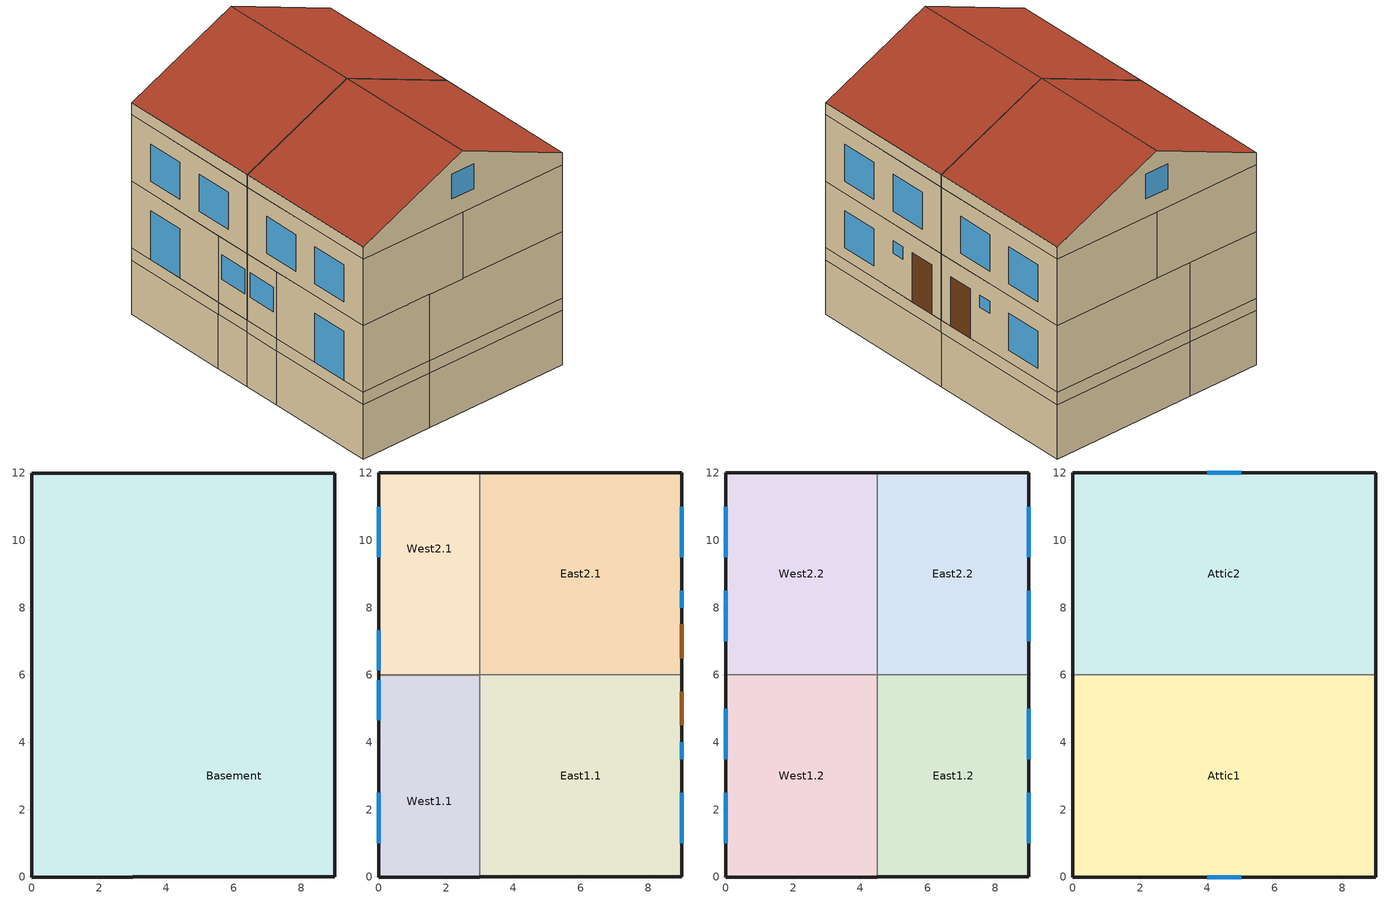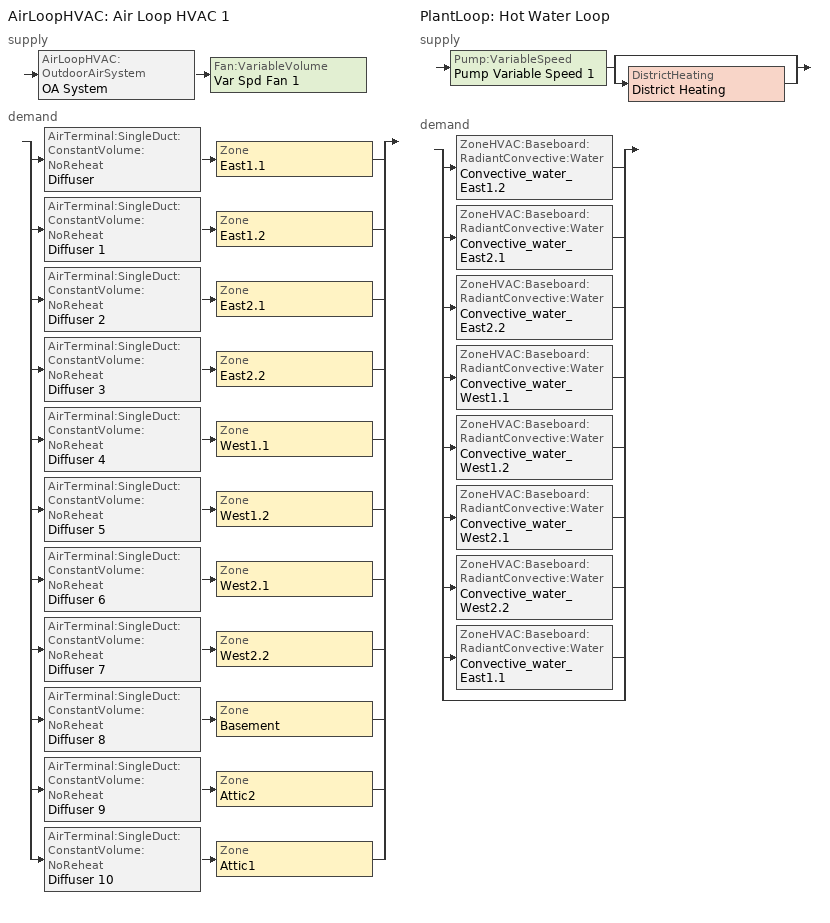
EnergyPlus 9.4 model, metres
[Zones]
Basement
 floor ground (Roof): 3,4.5 3,0 0,0 0,4.5 z-2.2; 9,6 9,0 3,0 3,6 z-2.2; 3,6 3,4.5 0,4.5 0,6 z-2.2; 3,7.5 3,6 0,6 0,7.5 z-2.2; 9,12 9,6 3,6 3,12 z-2.2; 3,12 3,7.5 0,7.5 0,12 z-2.2
 wall outside (Walls External): 9,12 3,12 0,12 0,7.5 0,6 0,4.5 0,0 3,0 9,0 9,6 9,12 z0:0.5; 0,0 3,0 9,0 9,6 9,12 3,12 0,12 0,7.5 0,6 0,4.5 0,0 z-2.2:0
East1.1
 floor to Basement (Floor): 9,6 9,0 3,0 3,6 z0.5
 wall outside (Walls External): 3,0 9,0 9,6 z0.5:3.2
 wall to West1.1 (Walls Internal): 3,6 3,4.5 3,0 z0.5:3.2
 wall to East2.1 (Walls Internal): 9,6 3,6 z0.5:3.2
 window (Windows Old): 9,3.5 9,4 z2:2.5; 9,1 9,2.5 z1:2.5
 door (Door): 9,4.5 9,5.5 z0.5:2.5
 roof outside (Roof): 9,0 9,6 3,6 3,0 z3.2
East2.1
 floor to Basement (Floor): 9,12 9,6 3,6 3,12 z0.5
 wall outside (Walls External): 9,6 9,12 3,12 z0.5:3.2
 wall to West2.1 (Walls Internal): 3,12 3,7.5 3,6 z0.5:3.2
 window (Windows Old): 9,9.5 9,11 z1:2.5; 9,8 9,8.5 z2:2.5
 door (Door): 9,6.5 9,7.5 z0.5:2.5
 roof outside (Roof): 9,6 9,12 3,12 3,6 z3.2
West1.1
 floor to Basement (Floor): 3,6 3,4.5 0,4.5 0,6 z0.5; 3,4.5 3,0 0,0 0,4.5 z0.5
 wall outside (Walls External): 0,6 0,4.5 0,0 3,0 z0.5:3.2
 wall to West2.1 (Walls Internal): 3,6 0,6 z0.5:3.2
 window (Windows Old): 0,5.85 0,4.65 z1.5:2.5; 0,2.5 0,1 z0.5:2.5
 roof outside (Roof): 3,0 3,4.5 0,4.5 0,0 z3.2; 3,4.5 3,6 0,6 0,4.5 z3.2
West2.1
 floor to Basement (Floor): 3,7.5 3,6 0,6 0,7.5 z0.5; 3,12 3,7.5 0,7.5 0,12 z0.5
 wall outside (Walls External): 3,12 0,12 0,7.5 0,6 z0.5:3.2
 window (Windows Old): 0,7.34 0,6.14 z1.5:2.5; 0,11 0,9.5 z0.5:2.5
 roof outside (Roof): 3,6 3,7.5 0,7.5 0,6 z3.2; 3,7.5 3,12 0,12 0,7.5 z3.2
East1.2
 floor ground (Roof): 9,6 9,0 4.5,0 4.5,6 z3.2
 wall outside (Walls External): 4.5,0 9,0 9,6 z3.2:5.9
 wall to West1.2 (Walls Internal): 4.5,6 4.5,0 z3.2:5.9
 wall to East2.2 (Walls Internal): 9,6 4.5,6 z3.2:5.9
 window (Windows Old): 9,1 9,2.5 / 9,3.5 9,5 z3.7:5.2
 roof outside (Roof): 9,0 9,6 4.5,6 4.5,0 z5.9
East2.2
 floor ground (Roof): 9,12 9,6 4.5,6 4.5,12 z3.2
 wall outside (Walls External): 9,6 9,12 4.5,12 z3.2:5.9
 wall to West2.2 (Walls Internal): 4.5,12 4.5,6 z3.2:5.9
 window (Windows Old): 9,9.5 9,11 / 9,7 9,8.5 z3.7:5.2
 roof outside (Roof): 9,6 9,12 4.5,12 4.5,6 z5.9
West1.2
 floor ground (Roof): 4.5,6 4.5,0 0,0 0,6 z3.2
 wall outside (Walls External): 0,6 0,0 4.5,0 z3.2:5.9
 wall to West2.2 (Walls Internal): 4.5,6 0,6 z3.2:5.9
 window (Windows Old): 0,5 0,3.5 / 0,2.5 0,1 z3.7:5.2
 roof outside (Roof): 4.5,0 4.5,6 0,6 0,0 z5.9
West2.2
 floor ground (Roof): 4.5,12 4.5,6 0,6 0,12 z3.2
 wall outside (Walls External): 4.5,12 0,12 0,6 z3.2:5.9
 window (Windows Old): 0,11 0,9.5 / 0,8.5 0,7 z3.7:5.2
 roof outside (Roof): 4.5,6 4.5,12 0,12 0,6 z5.9
Attic1
 floor ground (Roof): 9,6 9,0 0,0 0,6 z5.9
 wall outside (Walls External): 0,6 0,0 / 9,0 9,6 z5.9:6.4; 4.5,0,8.4 0,0,6.4 0,0,5.9 9,0,5.9 9,0,6.4
 wall to Attic2 (Walls Internal): 4.5,6,8.4 9,6,6.4 9,6,5.9 0,6,5.9 0,6,6.4
 window (Windows Old): 4,0 5,0 z6.65:7.65
 roof outside (Roof): 4.5,6,8.4 0,6,6.4 0,0,6.4 4.5,0,8.4; 4.5,0,8.4 9,0,6.4 9,6,6.4 4.5,6,8.4
Attic2
 floor ground (Roof): 9,12 9,6 0,6 0,12 z5.9
 wall outside (Walls External): 9,6 9,12 / 0,12 0,6 z5.9:6.4; 4.5,12,8.4 9,12,6.4 9,12,5.9 0,12,5.9 0,12,6.4
 window (Windows Old): 5,12 4,12 z6.65:7.65
 roof outside (Roof): 4.5,6,8.4 9,6,6.4 9,12,6.4 4.5,12,8.4; 4.5,12,8.4 0,12,6.4 0,6,6.4 4.5,6,8.4
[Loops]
AirLoopHVAC 'Air Loop HVAC 1'
 supply: AirLoopHVAC:OutdoorAirSystem 'OA System' > Fan:VariableVolume 'Var Spd Fan 1'
 demand: split
  | AirTerminal:SingleDuct:ConstantVolume:NoReheat 'Diffuser' > Zone 'East1.1'
  | AirTerminal:SingleDuct:ConstantVolume:NoReheat 'Diffuser 1' > Zone 'East1.2'
  | AirTerminal:SingleDuct:ConstantVolume:NoReheat 'Diffuser 2' > Zone 'East2.1'
  | AirTerminal:SingleDuct:ConstantVolume:NoReheat 'Diffuser 3' > Zone 'East2.2'
  | AirTerminal:SingleDuct:ConstantVolume:NoReheat 'Diffuser 4' > Zone 'West1.1'
  | AirTerminal:SingleDuct:ConstantVolume:NoReheat 'Diffuser 5' > Zone 'West1.2'
  | AirTerminal:SingleDuct:ConstantVolume:NoReheat 'Diffuser 6' > Zone 'West2.1'
  | AirTerminal:SingleDuct:ConstantVolume:NoReheat 'Diffuser 7' > Zone 'West2.2'
  | AirTerminal:SingleDuct:ConstantVolume:NoReheat 'Diffuser 8' > Zone 'Basement'
  | AirTerminal:SingleDuct:ConstantVolume:NoReheat 'Diffuser 9' > Zone 'Attic2'
  | AirTerminal:SingleDuct:ConstantVolume:NoReheat 'Diffuser 10' > Zone 'Attic1'
PlantLoop 'Hot Water Loop'
 supply: Pump:VariableSpeed 'Pump Variable Speed 1' > split
  | bypass
  | DistrictHeating 'District Heating'
 demand: split
  | ZoneHVAC:Baseboard:RadiantConvective:Water 'Convective_water_East1.2'
  | ZoneHVAC:Baseboard:RadiantConvective:Water 'Convective_water_East2.1'
  | ZoneHVAC:Baseboard:RadiantConvective:Water 'Convective_water_East2.2'
  | ZoneHVAC:Baseboard:RadiantConvective:Water 'Convective_water_West1.1'
  | ZoneHVAC:Baseboard:RadiantConvective:Water 'Convective_water_West1.2'
  | ZoneHVAC:Baseboard:RadiantConvective:Water 'Convective_water_West2.1'
  | ZoneHVAC:Baseboard:RadiantConvective:Water 'Convective_water_West2.2'
  | ZoneHVAC:Baseboard:RadiantConvective:Water 'Convective_water_East1.1'
  | bypass
[Building]
Building 1
[Site:Location]
FRANKFURT AM MAIN: Latitude {deg}=50.05; Longitude {deg}=8.6; Time Zone {hr}=1; Elevation {m}=113
[SizingPeriod:DesignDay] Day of Month=21; Dry-Bulb Temperature Range Modifier Type=DefaultMultipliers; Barometric Pressure {Pa}=99975; Rain Indicator=No; Snow Indicator=No; Daylight Saving Time Indicator=No
Name | Month | Day Type | Maximum Dry-Bulb Temperature {C} | Daily Dry-Bulb Temperature Range {deltaC} | Humidity Condition Type | Wetbulb or DewPoint at Maximum Dry-Bulb {C} | Wind Speed {m/s} | Wind Direction {deg} | Solar Model Indicator | ASHRAE Clear Sky Optical Depth for Beam Irradiance (taub) | ASHRAE Clear Sky Optical Depth for Diffuse Irradiance (taud) | Enthalpy at Maximum Dry-Bulb {J/kg} | Sky Clearness
FRANKFURT AM MAIN Ann Clg .4% Condns DB=>MWB | 7 | SummerDesignDay | 30.8 | 10.6 | Wetbulb | 19.2 | 3.7 | 210 | ASHRAETau | 0.467 | 1.949
FRANKFURT AM MAIN Ann Clg .4% Condns DP=>MDB | 7 | SummerDesignDay | 22.4 | 10.6 | Dewpoint | 18.5 | 3.7 | 210 | ASHRAETau | 0.467 | 1.949
FRANKFURT AM MAIN Ann Clg .4% Condns Enth=>MDB | 7 | SummerDesignDay | 27.5 | 10.6 | Enthalpy |  | 3.7 | 210 | ASHRAETau | 0.467 | 1.949 | 59700
FRANKFURT AM MAIN Ann Clg .4% Condns WB=>MDB | 7 | SummerDesignDay | 27.6 | 10.6 | Wetbulb | 20.6 | 3.7 | 210 | ASHRAETau | 0.467 | 1.949
FRANKFURT AM MAIN Ann Htg 99.6% Condns DB | 1 | WinterDesignDay | -10.5 | 0 | Wetbulb | -10.5 | 3.2 | 30 | ASHRAEClearSky |  |  |  | 0
FRANKFURT AM MAIN Ann Htg Wind 99.6% Condns WS=>MCDB | 1 | WinterDesignDay | 9.2 | 0 | Wetbulb | 9.2 | 12.6 | 30 | ASHRAEClearSky |  |  |  | 0
FRANKFURT AM MAIN Ann Hum_n 99.6% Condns DP=>MCDB | 1 | WinterDesignDay | -8.4 | 0 | Dewpoint | -14.3 | 3.2 | 30 | ASHRAEClearSky |  |  |  | 0
[Material] Thermal Absorptance=0.9
Name | Roughness | Thickness {m} | Conductivity {W/m-K} | Density {kg/m3} | Specific Heat {J/kg-K} | Solar Absorptance | Visible Absorptance
AcousticLayer (Polyurethan) | Smooth | 0.005 | 0.03 | 30 | 1350 | 0.7 | 0.7
FloorTiles(CeramicWhite) | Smooth | 0.01 | 1.6 | 2410 | 720 | 0.7 | 0.7
hollow bricks (External walls) | MediumRough | 0.4 | 0.68 | 1850 | 840 | 0.7 | 0.7
hollow bricks (Internal walls) | MediumRough | 0.1 | 0.68 | 1850 | 840 | 0.7 | 0.7
Phenolyc Foam (Ceiling 2cm) | Smooth | 0.02 | 0.02 | 100 | 1350 | 0.7 | 0.7
Phenolyc Foam (Roof 5cm) | Smooth | 0.05 | 0.02 | 100 | 1350 | 0.7 | 0.7
Phenolyc Foam (Walls Ext 1cm) | Smooth | 0.01 | 0.02 | 100 | 1350 | 0.7 | 0.7
plaster | Smooth | 0.01 | 1.163 | 1856 | 1400 | 0.7 | 0.7
Plywood | MediumSmooth | 0.035 | 0.217 | 5970 | 9423.97 | 0.6 | 0.6
Reinforced concrete | Smooth | 0.125 | 2.3 | 2300 | 1400 | 0.7 | 0.7
[WindowMaterial:Gas]
Gap_1_W_0_121: Gas Type=Air; Thickness {m}=0.012
[WindowMaterial:Glazing] Optical Data Type=SpectralAverage; Thickness {m}=0.003; Solar Transmittance at Normal Incidence=0.837; Front Side Solar Reflectance at Normal Incidence=0.075; Visible Transmittance at Normal Incidence=0.898; Front Side Visible Reflectance at Normal Incidence=0.081; Infrared Transmittance at Normal Incidence=0; Front Side Infrared Hemispherical Emissivity=0.84; Back Side Infrared Hemispherical Emissivity=0.84; Conductivity {W/m-K}=0.9; Dirt Correction Factor for Solar and Visible Transmittance=1; Solar Diffusing=No
Name | Back Side Solar Reflectance at Normal Incidence | Back Side Visible Reflectance at Normal Incidence
Clear 3mm 1 | 0 | 0
Clear 3mm 3 | 0.075 | 0.081
[Construction]
Ceilings: FloorTiles(CeramicWhite), AcousticLayer (Polyurethan), Phenolyc Foam (Ceiling 2cm), Reinforced concrete, plaster
Door: Plywood
Floor: plaster, Reinforced concrete, Phenolyc Foam (Ceiling 2cm), AcousticLayer (Polyurethan), FloorTiles(CeramicWhite)
Roof: Reinforced concrete, Phenolyc Foam (Roof 5cm), plaster
Walls External: plaster, Phenolyc Foam (Walls Ext 1cm), hollow bricks (External walls), plaster
Walls Internal: plaster, hollow bricks (Internal walls), plaster
Windows Old: Clear 3mm 1, Gap_1_W_0_121, Clear 3mm 3
[Zone] Multiplier=1
Name | Part of Total Floor Area | Floor Area {m2}
Attic1; Attic2 | No
Basement | No | 0
East1.1; East1.2; East2.1; East2.2; West1.1; West1.2; West2.1; West2.2 | Yes
[AirTerminal:SingleDuct:ConstantVolume:NoReheat] Availability Schedule=Always On Discrete hvac_library; Maximum Air Flow Rate {m3/s}=AutoSize
Diffuser 10; Diffuser 9; Diffuser 8; Diffuser; Diffuser 1; Diffuser 2; Diffuser 3; Diffuser 4; Diffuser 5; Diffuser 6; Diffuser 7
[Zone equipment]
Attic1: Diffuser 10
Attic2: Diffuser 9
Basement: Diffuser 8
East1.1: Diffuser, Convective_water_East1.1
East1.2: Diffuser 1, Convective_water_East1.2
East2.1: Diffuser 2, Convective_water_East2.1
East2.2: Diffuser 3, Convective_water_East2.2
West1.1: Diffuser 4, Convective_water_West1.1
West1.2: Diffuser 5, Convective_water_West1.2
West2.1: Diffuser 6, Convective_water_West2.1
West2.2: Diffuser 7, Convective_water_West2.2
[Sizing:Zone] Zone Cooling Design Supply Air Temperature Input Method=SupplyAirTemperature; Zone Cooling Design Supply Air Temperature {C}=14; Zone Cooling Design Supply Air Temperature Difference {deltaC}=11.11; Zone Heating Design Supply Air Temperature Input Method=SupplyAirTemperature; Zone Heating Design Supply Air Temperature {C}=40; Zone Heating Design Supply Air Temperature Difference {deltaC}=11.11; Zone Cooling Design Supply Air Humidity Ratio {kgWater/kgDryAir}=0.0085; Zone Heating Design Supply Air Humidity Ratio {kgWater/kgDryAir}=0.008; Cooling Design Air Flow Method=DesignDay; Cooling Design Air Flow Rate {m3/s}=0; Cooling Minimum Air Flow per Zone Floor Area {m3/s-m2}=0.000762; Cooling Minimum Air Flow {m3/s}=0; Cooling Minimum Air Flow Fraction=0; Heating Design Air Flow Method=DesignDay; Heating Design Air Flow Rate {m3/s}=0; Heating Maximum Air Flow per Zone Floor Area {m3/s-m2}=0.002032; Heating Maximum Air Flow {m3/s}=0.141576; Heating Maximum Air Flow Fraction=0.3; Account for Dedicated Outdoor Air System=No
Name | Design Specification Outdoor Air Object
Attic1; Attic2; Basement | Attic
East1.1; East1.2; East2.1; East2.2; West1.1; West1.2; West2.1; West2.2 | Outdoor Air
[Controller:MechanicalVentilation]
Controller Mechanical Ventilation 1: Availability Schedule=Always On Discrete hvac_library; Demand Controlled Ventilation=No; System Outdoor Air Method=ZoneSum; Zone or ZoneList Name 1=Attic1; Design Specification Outdoor Air Object Name 1=Attic; Zone or ZoneList Name 2=Attic2; Design Specification Outdoor Air Object Name 2=Attic; Zone or ZoneList Name 3=Basement; Design Specification Outdoor Air Object Name 3=Attic; Zone or ZoneList Name 4=East1.1; Design Specification Outdoor Air Object Name 4=Outdoor Air; Zone or ZoneList Name 5=East1.2; Design Specification Outdoor Air Object Name 5=Outdoor Air; Zone or ZoneList Name 6=East2.1; Design Specification Outdoor Air Object Name 6=Outdoor Air; Zone or ZoneList Name 7=East2.2; Design Specification Outdoor Air Object Name 7=Outdoor Air; Zone or ZoneList Name 8=West1.1; Design Specification Outdoor Air Object Name 8=Outdoor Air; Zone or ZoneList Name 9=West1.2; Design Specification Outdoor Air Object Name 9=Outdoor Air; Zone or ZoneList Name 10=West2.1; Design Specification Outdoor Air Object Name 10=Outdoor Air; Zone or ZoneList Name 11=West2.2; Design Specification Outdoor Air Object Name 11=Outdoor Air
[DesignSpecification:OutdoorAir] Outdoor Air Method=Maximum; Outdoor Air Flow per Person {m3/s-person}=0; Outdoor Air Flow per Zone Floor Area {m3/s-m2}=0; Outdoor Air Flow per Zone {m3/s}=0; Outdoor Air Flow Air Changes per Hour {1/hr}=0.6; Outdoor Air Schedule=Always On Discrete
Attic; Outdoor Air
[InternalMass]
Name | Construction | Zone or ZoneList | Surface Area {m2}
Merged Surface 100 - Surface 111; Merged Surface 80 - Surface 94; Merged Surface 92 - Surface 98 | Walls Internal | Basement | 1.5
Merged Surface 102 - Surface 146 | Floor | Basement | 36
Merged Surface 103 - Surface 110; Merged Surface 81 - Surface 88 | Walls Internal | Basement | 2.25
Merged Surface 106 - Surface 85 | Walls Internal | Basement | 3
Merged Surface 107 - Surface 97; Merged Surface 84 - Surface 93 | Walls Internal | Basement | 0.75
Merged Surface 109 - Surface 152 | Floor | Basement | 13.5
Merged Surface 118 - Surface 132; Merged Surface 130 - Surface 136; Merged Surface 138 - Surface 149 | Walls Internal | Basement | 6.6
Merged Surface 119 - Surface 126; Merged Surface 141 - Surface 148 | Walls Internal | Basement | 9.9
Merged Surface 120 - Surface 77 | Ceilings | Basement | 13.5
Merged Surface 122 - Surface 131; Merged Surface 135 - Surface 145 | Walls Internal | Basement | 3.3
Merged Surface 123 - Surface 144 | Walls Internal | Basement | 13.2
Merged Surface 127 - Surface 83 | Ceilings | Basement | 36
Merged Surface 133 - Surface 90; Merged Surface 139 - Surface 96 | Ceilings | Basement | 4.5
Merged Surface 10 - Surface 16 | Walls Internal | West1.1 | 8.1
Merged Surface 22 - Surface 35 | Walls Internal | West2.1 | 8.1
[ZoneControl:Thermostat] Temperature Difference Between Cutout And Setpoint {deltaC}=0
Name | Zone or ZoneList | Control Type Schedule | Control 1
East1.1 Thermostat | East1.1 | East1.1 Thermostat Schedule | Thermostat Setpoint Dual Setpoint 1
East1.2 Thermostat | East1.2 | East1.2 Thermostat Schedule | Thermostat Setpoint Dual Setpoint 6
East2.1 Thermostat | East2.1 | East2.1 Thermostat Schedule | Thermostat Setpoint Dual Setpoint 5
East2.2 Thermostat | East2.2 | East2.2 Thermostat Schedule | Thermostat Setpoint Dual Setpoint 8
West1.1 Thermostat | West1.1 | West1.1 Thermostat Schedule | Thermostat Setpoint Dual Setpoint 4
West1.2 Thermostat | West1.2 | West1.2 Thermostat Schedule | Thermostat Setpoint Dual Setpoint 2
West2.1 Thermostat | West2.1 | West2.1 Thermostat Schedule | Thermostat Setpoint Dual Setpoint 7
West2.2 Thermostat | West2.2 | West2.2 Thermostat Schedule | Thermostat Setpoint Dual Setpoint 3
[ThermostatSetpoint:DualSetpoint] Heating Setpoint Temperature Schedule=Heating; Cooling Setpoint Temperature Schedule=Cooling
Thermostat Setpoint Dual Setpoint 1; Thermostat Setpoint Dual Setpoint 6; Thermostat Setpoint Dual Setpoint 5; Thermostat Setpoint Dual Setpoint 8; Thermostat Setpoint Dual Setpoint 4; Thermostat Setpoint Dual Setpoint 2; Thermostat Setpoint Dual Setpoint 7; Thermostat Setpoint Dual Setpoint 3
[ZoneHVAC:Baseboard:RadiantConvective:Water] Availability Schedule=Always On Discrete hvac_library; Rated Average Water Temperature {C}=72.5; Heating Design Capacity Method=HeatingDesignCapacity; Heating Design Capacity Per Floor Area {W/m2}=0; Fraction of Autosized Heating Design Capacity=1; Convergence Tolerance=0.001; Fraction Radiant=0.3; Fraction of Radiant Energy Incident on People=0.3
Name | Rated Water Mass Flow Rate {kg/s} | Heating Design Capacity {W} | Maximum Water Flow Rate {m3/s} | Surface Name 1 | Fraction of Radiant Energy to Surface 1 | Surface Name 2 | Fraction of Radiant Energy to Surface 2 | Surface Name 3 | Fraction of Radiant Energy to Surface 3 | Surface Name 4 | Fraction of Radiant Energy to Surface 4 | Surface Name 5 | Fraction of Radiant Energy to Surface 5 | Surface Name 6 | Fraction of Radiant Energy to Surface 6 | Surface Name 7 | Fraction of Radiant Energy to Surface 7 | Surface Name 8 | Fraction of Radiant Energy to Surface 8 | Surface Name 9 | Fraction of Radiant Energy to Surface 9 | Surface Name 10 | Fraction of Radiant Energy to Surface 10
Convective_water_East1.1 | 0.02973 | 1866 | 5.946e-05 | Surface 2 | 0.09625 | Surface 5 | 0.0240625 | Surface 6 | 0.09625 | Surface 7 | 0.28 | Surface 3 | 0.09625 | Surface 4 | 0.0721875 | Surface 1 | 0.035
Convective_water_East1.2 | 0.0255 | 1599 | 5.1e-05 | Surface 47 | 0.0825 | Surface 45 | 0.035 | Surface 49 | 0.0825 | Surface 50 | 0.28 | Surface 48 | 0.11 | Surface 46 | 0.11
Convective_water_East2.1 | 0.0322 | 2018 | 3.22e-05 | Surface 28 | 0.09625 | Surface 27 | 0.0721875 | Surface 32 | 0.28 | Surface 31 | 0.0240625 | Surface 30 | 0.09625 | Surface 29 | 0.09625 | Surface 26 | 0.035
Convective_water_East2.2 | 0.0255 | 1599 | 5.1e-05 | Surface 61 | 0.11 | Surface 59 | 0.11 | Surface 60 | 0.0825 | Surface 62 | 0.28 | Surface 58 | 0.0825 | Surface 57 | 0.035
Convective_water_West1.1 | 0.02 | 1258 | 4e-05 | Surface 15 | 0.0320833 | Surface 18 | 0.0641667 | Surface 14 | 0.00875 | Surface 9 | 0.09625 | Surface 17 | 0.0320833 | Surface 11 | 0.09625 | Surface 8 | 0.02625 | Surface 13 | 0.21 | Surface 19 | 0.07 | Surface 12 | 0.0641667
Convective_water_West1.2 | 0.0255 | 1599 | 5.1e-05 | Surface 41 | 0.0825 | Surface 44 | 0.28 | Surface 39 | 0.035 | Surface 40 | 0.11 | Surface 42 | 0.11 | Surface 43 | 0.0825
Convective_water_West2.1 | 0.02 | 1258 | 4e-05 | Surface 36 | 0.09625 | Surface 24 | 0.0641667 | Surface 20 | 0.00875 | Surface 23 | 0.0320833 | Surface 33 | 0.02625 | Surface 34 | 0.09625 | Surface 38 | 0.21 | Surface 25 | 0.07 | Surface 21 | 0.0320833 | Surface 37 | 0.0641667
Convective_water_West2.2 | 0.0255 | 1599 | 5.1e-05 | Surface 51 | 0.035 | Surface 52 | 0.0825 | Surface 53 | 0.11 | Surface 54 | 0.0825 | Surface 55 | 0.11 | Surface 56 | 0.28
[AirLoopHVAC]
Air Loop HVAC 1: Design Supply Air Flow Rate {m3/s}=AutoSize; Design Return Air Flow Fraction of Supply Air Flow=1
[Sizing:System]
Air Loop HVAC 1: Type of Load to Size On=VentilationRequirement; Design Outdoor Air Flow Rate {m3/s}=Autosize; Central Heating Maximum System Air Flow Ratio=1; Preheat Design Temperature {C}=7; Preheat Design Humidity Ratio {kgWater/kgDryAir}=0.008; Precool Design Temperature {C}=12.8; Precool Design Humidity Ratio {kgWater/kgDryAir}=0.008; Central Cooling Design Supply Air Temperature {C}=12.8; Central Heating Design Supply Air Temperature {C}=16.7; Type of Zone Sum to Use=NonCoincident; 100% Outdoor Air in Cooling=Yes; 100% Outdoor Air in Heating=Yes; Central Cooling Design Supply Air Humidity Ratio {kgWater/kgDryAir}=0.0085; Central Heating Design Supply Air Humidity Ratio {kgWater/kgDryAir}=0.008; Cooling Supply Air Flow Rate Method=DesignDay; Cooling Supply Air Flow Rate {m3/s}=0; Cooling Supply Air Flow Rate Per Floor Area {m3/s-m2}=0.00996765; Cooling Fraction of Autosized Cooling Supply Air Flow Rate=1; Cooling Supply Air Flow Rate Per Unit Cooling Capacity {m3/s-W}=3.94755e-05; Heating Supply Air Flow Rate Method=DesignDay; Heating Supply Air Flow Rate {m3/s}=0; Heating Supply Air Flow Rate Per Floor Area {m3/s-m2}=0.00996765; Heating Fraction of Autosized Heating Supply Air Flow Rate=1; Heating Fraction of Autosized Cooling Supply Air Flow Rate=1; Heating Supply Air Flow Rate Per Unit Heating Capacity {m3/s-W}=3.15882e-05; System Outdoor Air Method=ZoneSum; Zone Maximum Outdoor Air Fraction=1; Cooling Design Capacity Method=CoolingDesignCapacity; Cooling Design Capacity {W}=Autosize; Cooling Design Capacity Per Floor Area {W/m2}=234.7; Fraction of Autosized Cooling Design Capacity=1; Heating Design Capacity Method=HeatingDesignCapacity; Heating Design Capacity {W}=Autosize; Heating Design Capacity Per Floor Area {W/m2}=157; Fraction of Autosized Heating Design Capacity=1; Central Cooling Capacity Control Method=OnOff
[AvailabilityManager:Scheduled] Schedule=Always On Discrete
Air Loop HVAC 1 Availability Manager; OA System Availability Manager
[Controller:OutdoorAir]
Outdoor Air Controller: Minimum Outdoor Air Flow Rate {m3/s}=Autosize; Maximum Outdoor Air Flow Rate {m3/s}=Autosize; Economizer Control Type=NoEconomizer; Economizer Control Action Type=ModulateFlow; Economizer Maximum Limit Dry-Bulb Temperature {C}=28; Economizer Maximum Limit Enthalpy {J/kg}=64000; Economizer Minimum Limit Dry-Bulb Temperature {C}=-100; Lockout Type=NoLockout; Minimum Limit Type=FixedMinimum; Mechanical Ventilation Controller=Controller Mechanical Ventilation 1; High Humidity Control=No; Control High Indoor Humidity Based on Outdoor Humidity Ratio=Yes; Heat Recovery Bypass Control Type=BypassWhenOAFlowGreaterThanMinimum
[Fan:VariableVolume] Availability Schedule=Always On Discrete; Fan Total Efficiency=0.6045; Pressure Rise {Pa}=1017.592; Maximum Flow Rate {m3/s}=AutoSize; Fan Power Minimum Flow Rate Input Method=FixedFlowRate; Fan Power Minimum Flow Fraction=0; Fan Power Minimum Air Flow Rate {m3/s}=0; Motor Efficiency=0.93; Motor In Airstream Fraction=1; Fan Power Coefficient 1=0.0407599; Fan Power Coefficient 2=0.088045; Fan Power Coefficient 3=-0.0729261; Fan Power Coefficient 4=0.94374; Fan Power Coefficient 5=0
Var Spd Fan; Var Spd Fan 1
[SetpointManager:MixedAir]
Node 20 OS Default SPM: Control Variable=Temperature
[SetpointManager:FollowSystemNodeTemperature]
Setpoint Manager Follow System Node Temperature: Control Variable=Temperature; Reference Temperature Type=NodeDryBulb; Offset Temperature Difference {deltaC}=0; Maximum Limit Setpoint Temperature {C}=100; Minimum Limit Setpoint Temperature {C}=0
[PlantLoop]
Hot Water Loop: Fluid Type=Water; Plant Equipment Operation Scheme=Hot Water Loop Operation Schemes; Maximum Loop Temperature {C}=100; Minimum Loop Temperature {C}=0; Maximum Loop Flow Rate {m3/s}=Autosize; Minimum Loop Flow Rate {m3/s}=0; Plant Loop Volume {m3}=Autocalculate; Load Distribution Scheme=Optimal; Plant Loop Demand Calculation Scheme=SingleSetpoint
[Sizing:Plant]
Hot Water Loop: Loop Type=Heating; Design Loop Exit Temperature {C}=60; Loop Design Temperature Difference {deltaC}=20; Sizing Option=NonCoincident; Zone Timesteps in Averaging Window=1; Coincident Sizing Factor Mode=None
[Pump:VariableSpeed]
Pump Variable Speed 1: Design Maximum Flow Rate {m3/s}=Autosize; Design Pump Head {Pa}=179352; Design Power Consumption {W}=Autosize; Motor Efficiency=0.9; Fraction of Motor Inefficiencies to Fluid Stream=0; Coefficient 1 of the Part Load Performance Curve=0; Coefficient 2 of the Part Load Performance Curve=1; Coefficient 3 of the Part Load Performance Curve=0; Coefficient 4 of the Part Load Performance Curve=0; Design Minimum Flow Rate {m3/s}=0; Pump Control Type=Intermittent; Skin Loss Radiative Fraction=0.5; Design Power Sizing Method=PowerPerFlowPerPressure; Design Electric Power per Unit Flow Rate {W/(m3/s)}=348701.1; Design Shaft Power per Unit Flow Rate per Unit Head {W/((m3/s)-Pa)}=1.28205; Design Minimum Flow Rate Fraction=0
[DistrictHeating]
District Heating: Nominal Capacity {W}=1000000
[SetpointManager:Scheduled]
Setpoint Manager Scheduled 2: Control Variable=Temperature; Schedule=Hot_Water_Temperature
[PlantEquipmentOperationSchemes]
Hot Water Loop Operation Schemes: Control Scheme Object Type 1=PlantEquipmentOperation:HeatingLoad; Control Scheme Name 1=Hot Water Loop Heating Operation Scheme; Control Scheme Schedule Name 1=Always On Discrete
[PlantEquipmentOperation:HeatingLoad]
Hot Water Loop Heating Operation Scheme: Load Range Lower Limit 1 {W}=0; Load Range Upper Limit 1 {W}=1000000000; Range Equipment List Name 1=Hot Water Loop Heating Equipment List
[PlantEquipmentList]
Hot Water Loop Heating Equipment List: DistrictHeating, District Heating
[Schedule:Constant] Hourly Value=1
Always On Discrete hvac_library; Always On Discrete
[Schedule:Compact]
East1.1 Thermostat Schedule; East1.2 Thermostat Schedule; East2.1 Thermostat Schedule; East2.2 Thermostat Schedule; West1.1 Thermostat Schedule; West1.2 Thermostat Schedule; West2.1 Thermostat Schedule; West2.2 Thermostat Schedule: Through: 12/31, For: AllDays, Until: 24:00, 4
[Schedule:Day:Interval]
Schedule Day 21; Schedule Day 20: No, 24:00, 20
Schedule Day 18: No, 24:00, 16
Schedule Day 19: No, 24:00, 50
Schedule Day 22: No, 24:00, 40
Hot_Water_Temperature_Default: No, 24:00, 80
Hot_Water_Temperature_Summer_Design_Day; Hot_Water_Temperature_Winter_Design_Day: No, 24:00, 67
[Schedule:Week:Daily]
Heating Week Rule - Jan1-Jun24: Schedule Day 21, Schedule Day 21, Schedule Day 21, Schedule Day 21, Schedule Day 21, Schedule Day 21, Schedule Day 21, Schedule Day 18, Schedule Day 18, Schedule Day 18, Schedule Day 18, Schedule Day 18
Heating Week Rule - Jun25-Jul1: Schedule Day 21, Schedule Day 21, Schedule Day 21, Schedule Day 21, Schedule Day 21, Schedule Day 21, Schedule Day 18, Schedule Day 18, Schedule Day 18, Schedule Day 18, Schedule Day 18, Schedule Day 18
Heating Week Rule - Jul2-Aug12: Schedule Day 18, Schedule Day 18, Schedule Day 18, Schedule Day 18, Schedule Day 18, Schedule Day 18, Schedule Day 18, Schedule Day 18, Schedule Day 18, Schedule Day 18, Schedule Day 18, Schedule Day 18
Heating Week Rule - Aug13-Aug19: Schedule Day 18, Schedule Day 20, Schedule Day 20, Schedule Day 20, Schedule Day 20, Schedule Day 20, Schedule Day 20, Schedule Day 18, Schedule Day 18, Schedule Day 18, Schedule Day 18, Schedule Day 18
Heating Week Rule - Aug20-Dec31: Schedule Day 20, Schedule Day 20, Schedule Day 20, Schedule Day 20, Schedule Day 20, Schedule Day 20, Schedule Day 20, Schedule Day 18, Schedule Day 18, Schedule Day 18, Schedule Day 18, Schedule Day 18
Cooling Week Rule - Jan1-May27; Cooling Week Rule - Sep3-Dec31: Schedule Day 19, Schedule Day 19, Schedule Day 19, Schedule Day 19, Schedule Day 19, Schedule Day 19, Schedule Day 19, Schedule Day 19, Schedule Day 19, Schedule Day 19, Schedule Day 19, Schedule Day 19
Cooling Week Rule - May28-Jun3: Schedule Day 19, Schedule Day 19, Schedule Day 19, Schedule Day 19, Schedule Day 22, Schedule Day 22, Schedule Day 22, Schedule Day 19, Schedule Day 19, Schedule Day 19, Schedule Day 19, Schedule Day 19
Cooling Week Rule - Jun4-Aug26: Schedule Day 22, Schedule Day 22, Schedule Day 22, Schedule Day 22, Schedule Day 22, Schedule Day 22, Schedule Day 22, Schedule Day 19, Schedule Day 19, Schedule Day 19, Schedule Day 19, Schedule Day 19
Cooling Week Rule - Aug27-Sep2: Schedule Day 22, Schedule Day 22, Schedule Day 22, Schedule Day 22, Schedule Day 22, Schedule Day 19, Schedule Day 19, Schedule Day 19, Schedule Day 19, Schedule Day 19, Schedule Day 19, Schedule Day 19
Hot_Water_Temperature Week Rule - Jan1-Dec31: Hot_Water_Temperature_Default, Hot_Water_Temperature_Default, Hot_Water_Temperature_Default, Hot_Water_Temperature_Default, Hot_Water_Temperature_Default, Hot_Water_Temperature_Default, Hot_Water_Temperature_Default, Hot_Water_Temperature_Default, Hot_Water_Temperature_Summer_Design_Day, Hot_Water_Temperature_Winter_Design_Day, Hot_Water_Temperature_Default, Hot_Water_Temperature_Default
[Schedule:Year]
Heating: Heating Week Rule - Jan1-Jun24, 1, 1, 6, 24, Heating Week Rule - Jun25-Jul1, 6, 25, 7, 1, Heating Week Rule - Jul2-Aug12, 7, 2, 8, 12, Heating Week Rule - Aug13-Aug19, 8, 13, 8, 19, Heating Week Rule - Aug20-Dec31, 8, 20, 12, 31
Cooling: Cooling Week Rule - Jan1-May27, 1, 1, 5, 27, Cooling Week Rule - May28-Jun3, 5, 28, 6, 3, Cooling Week Rule - Jun4-Aug26, 6, 4, 8, 26, Cooling Week Rule - Aug27-Sep2, 8, 27, 9, 2, Cooling Week Rule - Sep3-Dec31, 9, 3, 12, 31
Hot_Water_Temperature: Hot_Water_Temperature Week Rule - Jan1-Dec31, 1, 1, 12, 31
